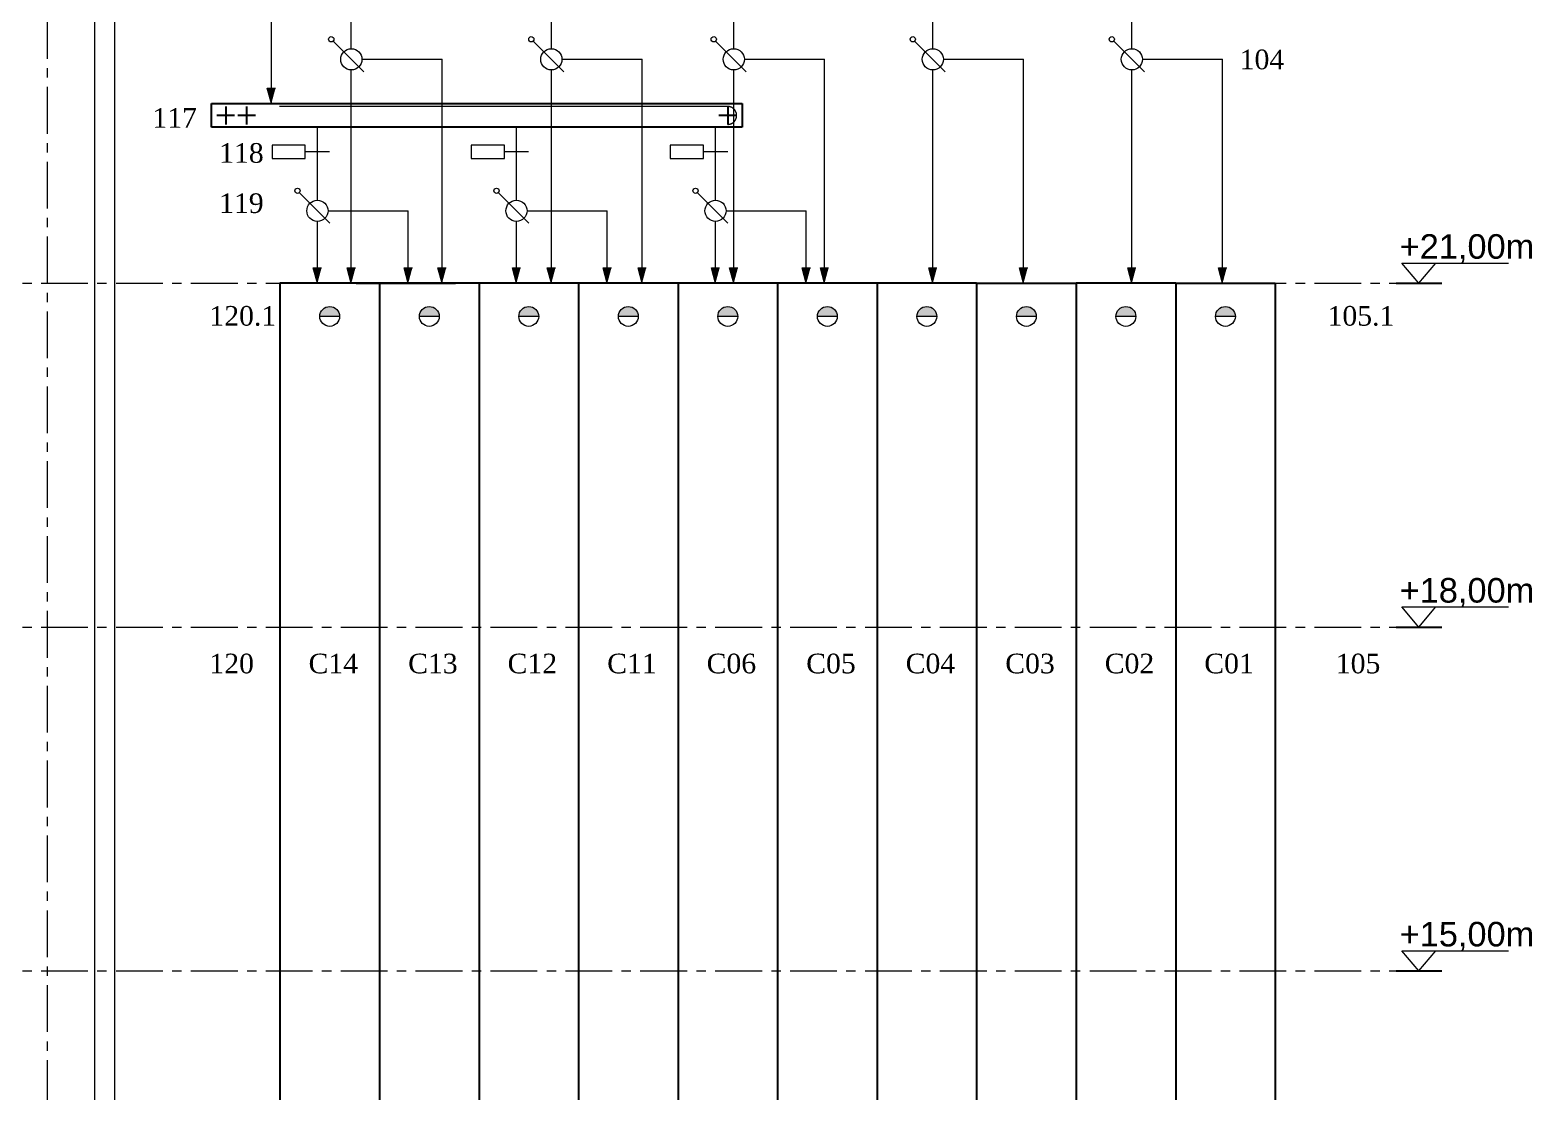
# Model space of a CAD drawing. Header units: millimetres. Extents: x 6561 to 120951, y 30990 to 83596.
# Drawn here: x 59850 to 75131, y 60718 to 71528 of the extents above; entities that cross this region are included whole.
import ezdxf

# ---------------------------------------------------------------- set-up
doc = ezdxf.new("R2010")
doc.units = ezdxf.units.MM
for name, pattern in [('AXES', [50.8, 31.75, -6.35, 6.35, -6.35]), ('CENTER', [10.16, 6.35, -1.27, 1.27, -1.27]), ('DASHED', [15, 7, -8])]:
    doc.linetypes.add(name, pattern=pattern)
for name, color, linetype, lineweight in [('Axe', 1, 'AXES', 9), ('DESSIN', 7, 'Continuous', 25), ('DET', 2, 'DASHED', 20), ('Liaison', 1, 'Continuous', 20), ('Manitension', 5, 'Continuous', 20), ('Niveau', 5, 'Continuous', 20), ('PER', 1, 'Continuous', 20)]:
    doc.layers.add(name, color=color, linetype=linetype, lineweight=lineweight)
doc.layers.add('COTAS', color=4, linetype='Continuous')
doc.styles.get("Standard").update_dxf_attribs({"font": 'arial.ttf'})

msp = doc.modelspace()

# ---------------------------------------------------------------- hatches: boundary and pattern name
at = {"layer": 'Liaison', "linetype": 'Continuous'}
h = msp.add_hatch(color=256, dxfattribs=at)
h.paths.add_polyline_path([(62306, 70937), (62264, 70937), (62306, 70781)])
h.paths.add_polyline_path([(62348, 70937), (62306, 70937), (62306, 70781)])
h = msp.add_hatch(color=76, dxfattribs=at)
h.paths.add_polyline_path([(62774, 69107), (62732, 69107), (62774, 68950)])
h.paths.add_polyline_path([(62816, 69107), (62774, 69107), (62774, 68950)])
h = msp.add_hatch(color=256, dxfattribs=at)
h.paths.add_polyline_path([(63119, 69107), (63077, 69107), (63119, 68950)])
h.paths.add_polyline_path([(63161, 69107), (63119, 69107), (63119, 68950)])
h = msp.add_hatch(color=76, dxfattribs=at)
h.paths.add_polyline_path([(63698, 69107), (63656, 69107), (63698, 68950)])
h.paths.add_polyline_path([(63740, 69107), (63698, 69107), (63698, 68950)])
h = msp.add_hatch(color=256, dxfattribs=at)
h.paths.add_polyline_path([(64042, 69107), (64000, 69107), (64042, 68950)])
h.paths.add_polyline_path([(64084, 69107), (64042, 69107), (64042, 68950)])
h = msp.add_hatch(color=76, dxfattribs=at)
h.paths.add_polyline_path([(64799, 69107), (64757, 69107), (64799, 68950)])
h.paths.add_polyline_path([(64841, 69107), (64799, 69107), (64799, 68950)])
h = msp.add_hatch(color=256, dxfattribs=at)
h.paths.add_polyline_path([(65154, 69107), (65112, 69107), (65154, 68950)])
h.paths.add_polyline_path([(65196, 69107), (65154, 69107), (65154, 68950)])
h = msp.add_hatch(color=76, dxfattribs=at)
h.paths.add_polyline_path([(65723, 69107), (65681, 69107), (65723, 68950)])
h.paths.add_polyline_path([(65765, 69107), (65723, 69107), (65723, 68950)])
h = msp.add_hatch(color=256, dxfattribs=at)
h.paths.add_polyline_path([(66077, 69107), (66036, 69107), (66077, 68950)])
h.paths.add_polyline_path([(66119, 69107), (66077, 69107), (66077, 68950)])
h = msp.add_hatch(color=76, dxfattribs=at)
h.paths.add_polyline_path([(66824, 69107), (66782, 69107), (66824, 68950)])
h.paths.add_polyline_path([(66866, 69107), (66824, 69107), (66824, 68950)])
h = msp.add_hatch(color=256, dxfattribs=at)
h.paths.add_polyline_path([(67010, 69107), (66968, 69107), (67010, 68950)])
h.paths.add_polyline_path([(67052, 69107), (67010, 69107), (67010, 68950)])
h = msp.add_hatch(color=76, dxfattribs=at)
h.paths.add_polyline_path([(67748, 69107), (67706, 69107), (67748, 68950)])
h.paths.add_polyline_path([(67790, 69107), (67748, 69107), (67748, 68950)])
h = msp.add_hatch(color=256, dxfattribs=at)
h.paths.add_polyline_path([(67933, 69107), (67892, 69107), (67933, 68950)])
h.paths.add_polyline_path([(67975, 69107), (67933, 69107), (67933, 68950)])
h = msp.add_hatch(color=256, dxfattribs=at)
h.paths.add_polyline_path([(69035, 69107), (68993, 69107), (69035, 68950)])
h.paths.add_polyline_path([(69077, 69107), (69035, 69107), (69035, 68950)])
h = msp.add_hatch(color=256, dxfattribs=at)
h.paths.add_polyline_path([(69958, 69107), (69917, 69107), (69958, 68950)])
h.paths.add_polyline_path([(70000, 69107), (69958, 69107), (69958, 68950)])
h = msp.add_hatch(color=256, dxfattribs=at)
h.paths.add_polyline_path([(71060, 69107), (71018, 69107), (71060, 68950)])
h.paths.add_polyline_path([(71102, 69107), (71060, 69107), (71060, 68950)])
h = msp.add_hatch(color=256, dxfattribs=at)
h.paths.add_polyline_path([(71983, 69107), (71942, 69107), (71983, 68950)])
h.paths.add_polyline_path([(72025, 69107), (71983, 69107), (71983, 68950)])
at = {"layer": 'Niveau', "linetype": 'Continuous'}
h = msp.add_hatch(color=256, dxfattribs=at)
h.paths.add_polyline_path([(62799, 68626), (63000, 68626, -0.033445), (63001, 68613), (62798, 68613, -0.033445)])
h.paths.add_polyline_path([(62802, 68640), (62997, 68640, -0.034067), (63000, 68626), (62799, 68626, -0.034067)])
h.paths.add_polyline_path([(62807, 68653), (62992, 68653, -0.035407), (62997, 68640), (62802, 68640, -0.035407)])
h.paths.add_polyline_path([(62814, 68667), (62985, 68667, -0.037777), (62992, 68653), (62807, 68653, -0.037777)])
h.paths.add_polyline_path([(62824, 68680), (62975, 68680, -0.041823), (62985, 68667), (62814, 68667, -0.041823)])
h.paths.add_polyline_path([(62839, 68694), (62960, 68694, -0.049433), (62975, 68680), (62824, 68680, -0.049433)])
h.paths.add_polyline_path([(62863, 68707), (62936, 68707, -0.069209), (62960, 68694), (62839, 68694, -0.069209)])
h.paths.add_polyline_path([(62899, 68714, -0.092025), (62936, 68707), (62863, 68707, -0.092025)])
h = msp.add_hatch(color=256, dxfattribs=at)
h.paths.add_polyline_path([(63812, 68626), (64012, 68626, -0.033445), (64013, 68613), (63811, 68613, -0.033445)])
h.paths.add_polyline_path([(63814, 68640), (64010, 68640, -0.034067), (64012, 68626), (63812, 68626, -0.034067)])
h.paths.add_polyline_path([(63819, 68653), (64005, 68653, -0.035407), (64010, 68640), (63814, 68640, -0.035407)])
h.paths.add_polyline_path([(63826, 68667), (63998, 68667, -0.037777), (64005, 68653), (63819, 68653, -0.037777)])
h.paths.add_polyline_path([(63836, 68680), (63987, 68680, -0.041823), (63998, 68667), (63826, 68667, -0.041823)])
h.paths.add_polyline_path([(63851, 68694), (63973, 68694, -0.049433), (63987, 68680), (63836, 68680, -0.049433)])
h.paths.add_polyline_path([(63876, 68707), (63948, 68707, -0.069209), (63973, 68694), (63851, 68694, -0.069209)])
h.paths.add_polyline_path([(63912, 68714, -0.092025), (63948, 68707), (63876, 68707, -0.092025)])
h = msp.add_hatch(color=256, dxfattribs=at)
h.paths.add_polyline_path([(64824, 68626), (65025, 68626, -0.033445), (65026, 68613), (64823, 68613, -0.033445)])
h.paths.add_polyline_path([(64827, 68640), (65022, 68640, -0.034067), (65025, 68626), (64824, 68626, -0.034067)])
h.paths.add_polyline_path([(64832, 68653), (65017, 68653, -0.035407), (65022, 68640), (64827, 68640, -0.035407)])
h.paths.add_polyline_path([(64839, 68667), (65010, 68667, -0.037777), (65017, 68653), (64832, 68653, -0.037777)])
h.paths.add_polyline_path([(64849, 68680), (65000, 68680, -0.041823), (65010, 68667), (64839, 68667, -0.041823)])
h.paths.add_polyline_path([(64864, 68694), (64985, 68694, -0.049433), (65000, 68680), (64849, 68680, -0.049433)])
h.paths.add_polyline_path([(64888, 68707), (64961, 68707, -0.069209), (64985, 68694), (64864, 68694, -0.069209)])
h.paths.add_polyline_path([(64924, 68714, -0.092025), (64961, 68707), (64888, 68707, -0.092025)])
h = msp.add_hatch(color=256, dxfattribs=at)
h.paths.add_polyline_path([(65837, 68626), (66037, 68626, -0.033445), (66038, 68613), (65836, 68613, -0.033445)])
h.paths.add_polyline_path([(65839, 68640), (66035, 68640, -0.034067), (66037, 68626), (65837, 68626, -0.034067)])
h.paths.add_polyline_path([(65844, 68653), (66030, 68653, -0.035407), (66035, 68640), (65839, 68640, -0.035407)])
h.paths.add_polyline_path([(65851, 68667), (66023, 68667, -0.037777), (66030, 68653), (65844, 68653, -0.037777)])
h.paths.add_polyline_path([(65861, 68680), (66012, 68680, -0.041823), (66023, 68667), (65851, 68667, -0.041823)])
h.paths.add_polyline_path([(65876, 68694), (65998, 68694, -0.049433), (66012, 68680), (65861, 68680, -0.049433)])
h.paths.add_polyline_path([(65901, 68707), (65973, 68707, -0.069209), (65998, 68694), (65876, 68694, -0.069209)])
h.paths.add_polyline_path([(65937, 68714, -0.092025), (65973, 68707), (65901, 68707, -0.092025)])
h = msp.add_hatch(color=256, dxfattribs=at)
h.paths.add_polyline_path([(66849, 68626), (67050, 68626, -0.033445), (67051, 68613), (66848, 68613, -0.033445)])
h.paths.add_polyline_path([(66852, 68640), (67047, 68640, -0.034067), (67050, 68626), (66849, 68626, -0.034067)])
h.paths.add_polyline_path([(66857, 68653), (67042, 68653, -0.035407), (67047, 68640), (66852, 68640, -0.035407)])
h.paths.add_polyline_path([(66864, 68667), (67035, 68667, -0.037777), (67042, 68653), (66857, 68653, -0.037777)])
h.paths.add_polyline_path([(66874, 68680), (67025, 68680, -0.041823), (67035, 68667), (66864, 68667, -0.041823)])
h.paths.add_polyline_path([(66889, 68694), (67010, 68694, -0.049433), (67025, 68680), (66874, 68680, -0.049433)])
h.paths.add_polyline_path([(66913, 68707), (66986, 68707, -0.069209), (67010, 68694), (66889, 68694, -0.069209)])
h.paths.add_polyline_path([(66949, 68714, -0.092025), (66986, 68707), (66913, 68707, -0.092025)])
h = msp.add_hatch(color=256, dxfattribs=at)
h.paths.add_polyline_path([(67862, 68626), (68062, 68626, -0.033445), (68063, 68613), (67861, 68613, -0.033445)])
h.paths.add_polyline_path([(67864, 68640), (68060, 68640, -0.034067), (68062, 68626), (67862, 68626, -0.034067)])
h.paths.add_polyline_path([(67869, 68653), (68055, 68653, -0.035407), (68060, 68640), (67864, 68640, -0.035407)])
h.paths.add_polyline_path([(67876, 68667), (68048, 68667, -0.037777), (68055, 68653), (67869, 68653, -0.037777)])
h.paths.add_polyline_path([(67886, 68680), (68037, 68680, -0.041823), (68048, 68667), (67876, 68667, -0.041823)])
h.paths.add_polyline_path([(67901, 68694), (68023, 68694, -0.049433), (68037, 68680), (67886, 68680, -0.049433)])
h.paths.add_polyline_path([(67926, 68707), (67998, 68707, -0.069209), (68023, 68694), (67901, 68694, -0.069209)])
h.paths.add_polyline_path([(67962, 68714, -0.092025), (67998, 68707), (67926, 68707, -0.092025)])
h = msp.add_hatch(color=256, dxfattribs=at)
h.paths.add_polyline_path([(68874, 68626), (69075, 68626, -0.033445), (69076, 68613), (68873, 68613, -0.033445)])
h.paths.add_polyline_path([(68877, 68640), (69072, 68640, -0.034067), (69075, 68626), (68874, 68626, -0.034067)])
h.paths.add_polyline_path([(68882, 68653), (69067, 68653, -0.035407), (69072, 68640), (68877, 68640, -0.035407)])
h.paths.add_polyline_path([(68889, 68667), (69060, 68667, -0.037777), (69067, 68653), (68882, 68653, -0.037777)])
h.paths.add_polyline_path([(68899, 68680), (69050, 68680, -0.041823), (69060, 68667), (68889, 68667, -0.041823)])
h.paths.add_polyline_path([(68914, 68694), (69035, 68694, -0.049433), (69050, 68680), (68899, 68680, -0.049433)])
h.paths.add_polyline_path([(68938, 68707), (69011, 68707, -0.069209), (69035, 68694), (68914, 68694, -0.069209)])
h.paths.add_polyline_path([(68974, 68714, -0.092025), (69011, 68707), (68938, 68707, -0.092025)])
h = msp.add_hatch(color=256, dxfattribs=at)
h.paths.add_polyline_path([(69887, 68626), (70087, 68626, -0.033445), (70088, 68613), (69886, 68613, -0.033445)])
h.paths.add_polyline_path([(69889, 68640), (70085, 68640, -0.034067), (70087, 68626), (69887, 68626, -0.034067)])
h.paths.add_polyline_path([(69894, 68653), (70080, 68653, -0.035407), (70085, 68640), (69889, 68640, -0.035407)])
h.paths.add_polyline_path([(69901, 68667), (70073, 68667, -0.037777), (70080, 68653), (69894, 68653, -0.037777)])
h.paths.add_polyline_path([(69911, 68680), (70062, 68680, -0.041823), (70073, 68667), (69901, 68667, -0.041823)])
h.paths.add_polyline_path([(69926, 68694), (70048, 68694, -0.049433), (70062, 68680), (69911, 68680, -0.049433)])
h.paths.add_polyline_path([(69951, 68707), (70023, 68707, -0.069209), (70048, 68694), (69926, 68694, -0.069209)])
h.paths.add_polyline_path([(69987, 68714, -0.092025), (70023, 68707), (69951, 68707, -0.092025)])
h = msp.add_hatch(color=256, dxfattribs=at)
h.paths.add_polyline_path([(70899, 68626), (71100, 68626, -0.033445), (71101, 68613), (70898, 68613, -0.033445)])
h.paths.add_polyline_path([(70902, 68640), (71097, 68640, -0.034067), (71100, 68626), (70899, 68626, -0.034067)])
h.paths.add_polyline_path([(70907, 68653), (71092, 68653, -0.035407), (71097, 68640), (70902, 68640, -0.035407)])
h.paths.add_polyline_path([(70914, 68667), (71085, 68667, -0.037777), (71092, 68653), (70907, 68653, -0.037777)])
h.paths.add_polyline_path([(70924, 68680), (71075, 68680, -0.041823), (71085, 68667), (70914, 68667, -0.041823)])
h.paths.add_polyline_path([(70939, 68694), (71060, 68694, -0.049433), (71075, 68680), (70924, 68680, -0.049433)])
h.paths.add_polyline_path([(70963, 68707), (71036, 68707, -0.069209), (71060, 68694), (70939, 68694, -0.069209)])
h.paths.add_polyline_path([(70999, 68714, -0.092025), (71036, 68707), (70963, 68707, -0.092025)])
h = msp.add_hatch(color=256, dxfattribs=at)
h.paths.add_polyline_path([(71912, 68626), (72112, 68626, -0.033445), (72113, 68613), (71911, 68613, -0.033445)])
h.paths.add_polyline_path([(71914, 68640), (72110, 68640, -0.034067), (72112, 68626), (71912, 68626, -0.034067)])
h.paths.add_polyline_path([(71919, 68653), (72105, 68653, -0.035407), (72110, 68640), (71914, 68640, -0.035407)])
h.paths.add_polyline_path([(71926, 68667), (72098, 68667, -0.037777), (72105, 68653), (71919, 68653, -0.037777)])
h.paths.add_polyline_path([(71936, 68680), (72087, 68680, -0.041823), (72098, 68667), (71926, 68667, -0.041823)])
h.paths.add_polyline_path([(71951, 68694), (72073, 68694, -0.049433), (72087, 68680), (71936, 68680, -0.049433)])
h.paths.add_polyline_path([(71976, 68707), (72048, 68707, -0.069209), (72073, 68694), (71951, 68694, -0.069209)])
h.paths.add_polyline_path([(72012, 68714, -0.092025), (72048, 68707), (71976, 68707, -0.092025)])

# ---------------------------------------------------------------- linework, layer by layer
at = {"color": 3, "linetype": 'CENTER', "lineweight": 9, "ltscale": 75}
for p, q in [((8147, 68950), (73748, 68950)), ((8147, 65450), (73748, 65450)), ((8147, 61950), (73748, 61950))]:
    msp.add_line(p, q, dxfattribs=at)
at = {"color": 6}
for p, q in [((73748, 68950), (74213, 68950)), ((73748, 65450), (74213, 65450)), ((73748, 61950), (74213, 61950))]:
    msp.add_line(p, q, dxfattribs=at)
at = {"color": 4, "linetype": 'CENTER', "lineweight": 9, "ltscale": 75}
msp.add_lwpolyline([(60027, 41517), (60027, 80573)], dxfattribs=at)
at = {"layer": 'Axe', "color": 6, "ltscale": 10000}
for p, q in [((73981, 68950), (73808, 69156)), ((73808, 69156), (74893, 69156)), ((73924, 69156), (74153, 69156)), ((73981, 68950), (74153, 69156)), ((73981, 65450), (73808, 65656)), ((73808, 65656), (74893, 65656)), ((73924, 65656), (74153, 65656)), ((73981, 65450), (74153, 65656)), ((73981, 61950), (73808, 62156)), ((73808, 62156), (74893, 62156)), ((73924, 62156), (74153, 62156)), ((73981, 61950), (74153, 62156))]:
    msp.add_line(p, q, dxfattribs=at)
at = {"layer": 'DESSIN', "color": 32, "linetype": 'Continuous'}
for p, q in [((62393, 68950), (62393, 55950)), ((62393, 68950), (62393, 55950)), ((63406, 68950), (62393, 68950)), ((63168, 68950), (64180, 68950)), ((63406, 68950), (63406, 55950)), ((63406, 68950), (63406, 55950)), ((64418, 68950), (63406, 68950)), ((65193, 68950), (64180, 68950)), ((64418, 68950), (64418, 55950)), ((64418, 68950), (64418, 55950)), ((65431, 68950), (64418, 68950)), ((66443, 68950), (65431, 68950)), ((65431, 68950), (65431, 55950))]:
    msp.add_line(p, q, dxfattribs=at)
at = {"layer": 'DESSIN', "linetype": 'Continuous'}
for p, q in [((66443, 68950), (66443, 55950)), ((66443, 68950), (66443, 55950)), ((66443, 68950), (66443, 55950)), ((67456, 68950), (66443, 68950)), ((66443, 68950), (66443, 55950)), ((68468, 68950), (67456, 68950)), ((67456, 68950), (67456, 55950)), ((68468, 68950), (68468, 55950)), ((69481, 68950), (68468, 68950)), ((68468, 68950), (68468, 55950)), ((69481, 68950), (69481, 55950)), ((69481, 68950), (69481, 55950)), ((69481, 68950), (70493, 68950)), ((70493, 68950), (70493, 55950)), ((71506, 68950), (70493, 68950)), ((71506, 68950), (71506, 55950)), ((71506, 68950), (71506, 55950)), ((71506, 68950), (72518, 68950)), ((72518, 68950), (72518, 55950))]:
    msp.add_line(p, q, dxfattribs=at)
at = {"layer": 'DET', "ltscale": 1000}
msp.add_line((66948, 70750), (62387, 70750), dxfattribs=at)
msp.add_arc((66948, 70659), 91.1, 269.9983, 90.0017, dxfattribs=at)
at = {"layer": 'Liaison', "color": 0, "linetype": 'Continuous'}
for p, q in [((62934, 71415), (63246, 71103)), ((64969, 71415), (65281, 71103)), ((66825, 71415), (67137, 71103)), ((68850, 71415), (69162, 71103)), ((70875, 71415), (71187, 71103)), ((62651, 70355), (62313, 70355)), ((62313, 70355), (62313, 70220)), ((62651, 70287), (62651, 70355)), ((64676, 70355), (64338, 70355)), ((64338, 70355), (64338, 70220)), ((64676, 70287), (64676, 70355)), ((66701, 70355), (66363, 70355)), ((66363, 70355), (66363, 70220)), ((66701, 70287), (66701, 70355)), ((62313, 70220), (62651, 70220)), ((62898, 70287), (62651, 70287)), ((62651, 70220), (62651, 70287)), ((64338, 70220), (64676, 70220)), ((64923, 70287), (64676, 70287)), ((64676, 70220), (64676, 70287)), ((66363, 70220), (66701, 70220)), ((66948, 70287), (66701, 70287)), ((66701, 70220), (66701, 70287)), ((62589, 69873), (62901, 69561)), ((64614, 69873), (64926, 69561)), ((66639, 69873), (66951, 69561))]:
    msp.add_line(p, q, dxfattribs=at)
at = {"layer": 'Liaison', "linetype": 'Continuous'}
for p, q in [((62306, 70781), (62264, 70937)), ((62264, 70937), (62348, 70937)), ((63119, 68950), (63077, 69107)), ((63077, 69107), (63161, 69107)), ((64042, 68950), (64000, 69107)), ((64000, 69107), (64084, 69107)), ((65154, 68950), (65112, 69107)), ((65112, 69107), (65196, 69107)), ((66077, 68950), (66036, 69107)), ((66036, 69107), (66119, 69107)), ((67010, 68950), (66968, 69107)), ((66968, 69107), (67052, 69107)), ((67933, 68950), (67892, 69107)), ((67892, 69107), (67975, 69107)), ((69035, 68950), (68993, 69107)), ((68993, 69107), (69077, 69107)), ((69958, 68950), (69917, 69107)), ((69917, 69107), (70000, 69107)), ((71060, 68950), (71018, 69107)), ((71018, 69107), (71102, 69107)), ((71983, 68950), (71942, 69107)), ((71942, 69107), (72025, 69107))]:
    msp.add_line(p, q, dxfattribs=at)
at = {"layer": 'Liaison', "color": 76, "linetype": 'Continuous'}
for p, q in [((62774, 68950), (62732, 69107)), ((62732, 69107), (62816, 69107)), ((63698, 68950), (63656, 69107)), ((63656, 69107), (63740, 69107)), ((64799, 68950), (64757, 69107)), ((64757, 69107), (64841, 69107)), ((65723, 68950), (65681, 69107)), ((65681, 69107), (65765, 69107)), ((66824, 68950), (66782, 69107)), ((66782, 69107), (66866, 69107)), ((67748, 68950), (67706, 69107)), ((67706, 69107), (67790, 69107))]:
    msp.add_line(p, q, dxfattribs=at)
at = {"layer": 'Liaison', "color": 0, "linetype": 'Continuous'}
for centre, radius in [((62915, 71434), 26.7), ((64950, 71434), 26.7), ((66806, 71434), 26.7), ((68831, 71434), 26.7), ((70856, 71434), 26.7), ((63119, 71230), 108), ((65154, 71230), 108), ((67010, 71230), 108), ((69035, 71230), 108), ((71060, 71230), 108), ((62571, 69892), 26.7), ((64596, 69892), 26.7), ((66621, 69892), 26.7), ((62774, 69688), 108), ((64799, 69688), 108), ((66824, 69688), 108)]:
    msp.add_circle(centre, radius, dxfattribs=at)
at = {"layer": 'Manitension', "linetype": 'Continuous'}
for p, q in [((60508, 42990), (60508, 78827)), ((60710, 78287), (60710, 42450))]:
    msp.add_line(p, q, dxfattribs=at)
at = {"layer": 'Manitension', "lineweight": -3}
for p, q in [((61698, 70781), (67095, 70781)), ((61698, 70538), (61698, 70781)), ((61841, 70750), (61841, 70568)), ((62054, 70750), (62054, 70568)), ((66948, 70750), (66948, 70568)), ((67095, 70781), (67095, 70538)), ((61932, 70659), (61750, 70659)), ((62145, 70659), (61963, 70659)), ((67039, 70659), (66857, 70659)), ((67095, 70538), (61698, 70538))]:
    msp.add_line(p, q, dxfattribs=at)
at = {"layer": 'Niveau', "linetype": 'Continuous'}
for p, q in [((63001, 68613), (62798, 68613)), ((64013, 68613), (63811, 68613)), ((65026, 68613), (64823, 68613)), ((66038, 68613), (65836, 68613)), ((67051, 68613), (66848, 68613)), ((68063, 68613), (67861, 68613)), ((69076, 68613), (68873, 68613)), ((70088, 68613), (69886, 68613)), ((71101, 68613), (70898, 68613)), ((72113, 68613), (71911, 68613))]:
    msp.add_line(p, q, dxfattribs=at)
for centre in [(62899, 68613), (63912, 68613), (64924, 68613), (65937, 68613), (66949, 68613), (67962, 68613), (68974, 68613), (69987, 68613), (70999, 68613), (72012, 68613)]:
    msp.add_circle(centre, 101, dxfattribs=at)
at = {"layer": 'PER', "color": 1}
for p, q in [((62306, 70781), (62306, 77523)), ((63119, 71338), (63119, 72636)), ((65154, 71338), (65154, 72636)), ((67010, 71338), (67010, 72636)), ((69035, 71338), (69035, 72636)), ((71060, 71338), (71060, 72636)), ((63227, 71230), (64042, 71230)), ((64042, 68950), (64042, 71230)), ((65262, 71230), (66077, 71230)), ((66077, 68950), (66077, 71230)), ((67118, 71230), (67933, 71230)), ((67933, 68950), (67933, 71230)), ((69143, 71230), (69958, 71230)), ((69958, 68950), (69958, 71230)), ((71168, 71230), (71983, 71230)), ((71983, 68950), (71983, 71230)), ((63119, 68950), (63119, 71122)), ((65154, 68950), (65154, 71122)), ((67010, 68950), (67010, 71122)), ((69035, 68950), (69035, 71122)), ((71060, 68950), (71060, 71122))]:
    msp.add_line(p, q, dxfattribs=at)
at = {"layer": 'PER', "color": 76}
for p, q in [((62774, 69796), (62774, 70538)), ((64799, 69796), (64799, 70538)), ((66824, 69796), (66824, 70538)), ((62882, 69688), (63698, 69688)), ((63698, 68950), (63698, 69688)), ((64907, 69688), (65723, 69688)), ((65723, 68950), (65723, 69688)), ((66932, 69688), (67748, 69688)), ((67748, 68950), (67748, 69688)), ((62774, 68950), (62774, 69580)), ((64799, 68950), (64799, 69580)), ((66824, 68950), (66824, 69580))]:
    msp.add_line(p, q, dxfattribs=at)

# ---------------------------------------------------------------- texts
at = {"layer": 'Axe', "color": 6, "ltscale": 10000, "char_height": 250, "width": 859.89, "attachment_point": 1}
for s, insert in [('+21,00m', (73785, 69450)), ('+18,00m', (73785, 65950)), ('+15,00m', (73785, 62450))]:
    msp.add_mtext(s, dxfattribs=dict(at, insert=insert))
at = {"layer": 'COTAS', "linetype": 'Continuous', "char_height": 200, "attachment_point": 1}
for s, insert, width in [('{\\fTimes New Roman|b0|i0|c0|p18;\\C4;104}', (72157, 71329), 328.18), ('{\\fTimes New Roman|b0|i0|c0|p18;\\C4;117}', (61095, 70734), 473.72), ('{\\fTimes New Roman|b0|i0|c0|p18;\\C4;118}', (61774, 70377), 328.18), ('{\\fTimes New Roman|b0|i0|c0|p18;\\C4;119}', (61774, 69866), 328.18), ('{\\fTimes New Roman|b0|i0|c0|p18;\\C4;120.1}', (61675, 68719), 328.18), ('{\\fTimes New Roman|b0|i0|c0|p18;\\C4;105.1}', (73051, 68719), 328.18), ('{\\fTimes New Roman|b0|i0|c0|p18;\\C4;120}', (61675, 65180), 328.18), ('{\\fTimes New Roman|b0|i0|c0|p18;\\C4;105}', (73135, 65180), 328.18)]:
    msp.add_mtext(s, dxfattribs=dict(at, insert=insert, width=width))
at = {"layer": 'COTAS', "color": 32, "linetype": 'Continuous', "char_height": 200, "attachment_point": 1}
for s, insert, width in [('{\\fTimes New Roman|b0|i0|c0|p18;C14}', (62684, 65180), 328.18), ('{\\fTimes New Roman|b0|i0|c0|p18;C13}', (63697, 65180), 328.18), ('{\\fTimes New Roman|b0|i0|c0|p18;C12}', (64709, 65180), 328.18), ('{\\fTimes New Roman|b0|i0|c0|p18;C11}', (65722, 65180), 328.18), ('{\\fTimes New Roman|b0|i0|c0|p18;C06}', (66734, 65180), 328.18), ('{\\fTimes New Roman|b0|i0|c0|p18;C05}', (67747, 65180), 508.84), ('{\\fTimes New Roman|b0|i0|c0|p18;C04}', (68759, 65180), 328.18), ('{\\fTimes New Roman|b0|i0|c0|p18;C03}', (69772, 65180), 328.18), ('{\\fTimes New Roman|b0|i0|c0|p18;C02}', (70784, 65180), 328.18), ('{\\fTimes New Roman|b0|i0|c0|p18;C01}', (71797, 65180), 328.18)]:
    msp.add_mtext(s, dxfattribs=dict(at, insert=insert, width=width))

doc.saveas('drawing.dxf')
